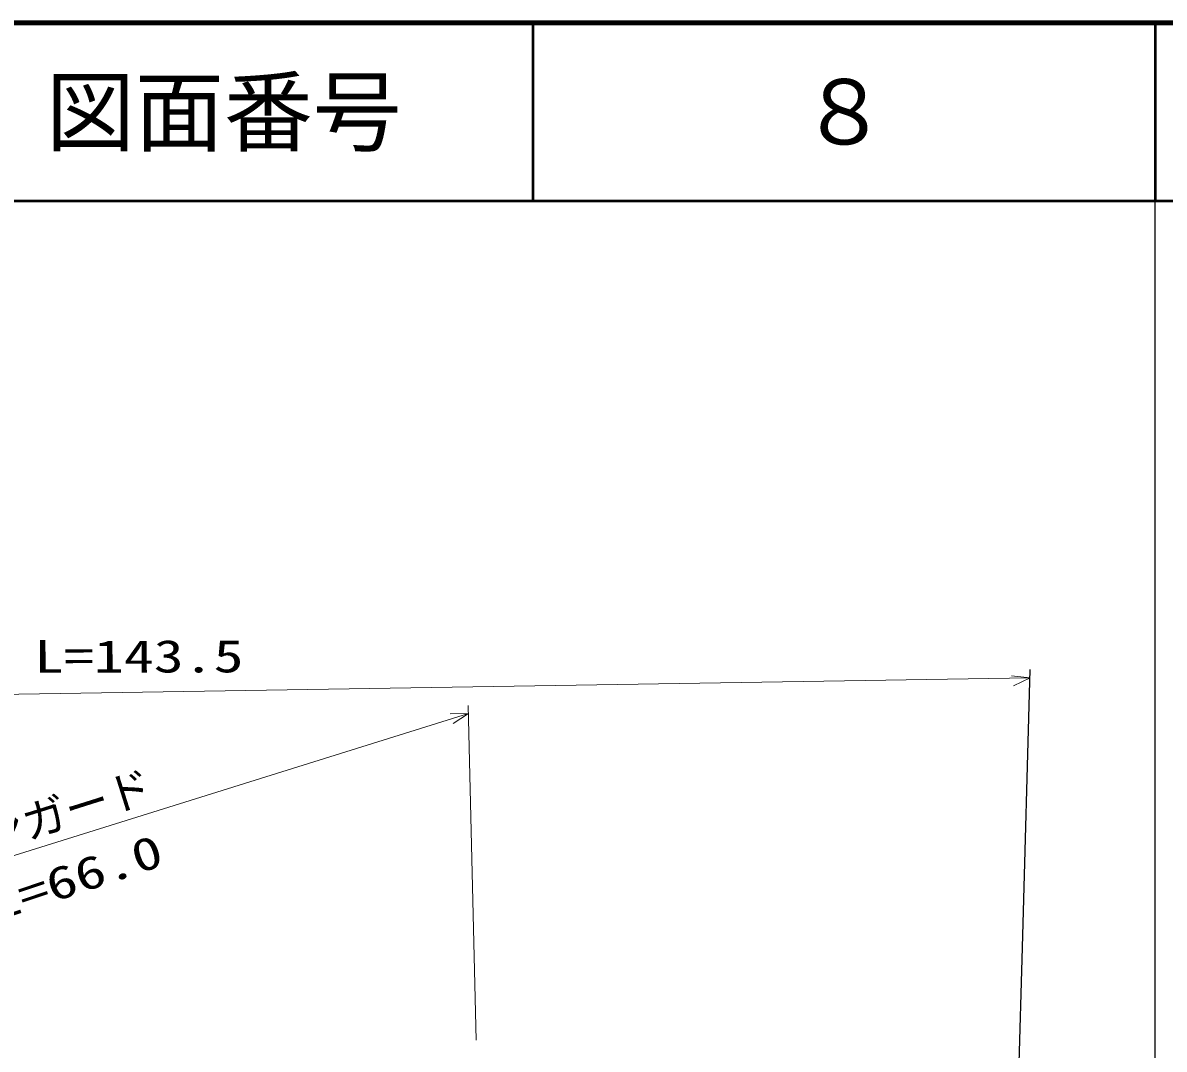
# Model space of a CAD drawing. Units: millimetres, scale not verified. Extents: x 40000 to 680000, y 20000 to 380000.
# Drawn here: x 515318 to 579500, y 322311 to 380000 of the extents above; entities that cross this region are included whole.
import ezdxf
from ezdxf.enums import TextEntityAlignment as Align

# ---------------------------------------------------------------- set-up
doc = ezdxf.new("R2010")
doc.units = ezdxf.units.MM
doc.header["$LTSCALE"] = 1000
for name, color, linetype, lineweight in [('M-BGD', 7, 'Continuous', 25), ('M-BGD-HTXT', 7, 'Continuous', 13), ('M-TTL', 2, 'Continuous', 140), ('M-TTL-BAND', 7, 'Continuous', 25), ('M-TTL-LINE', 7, 'Continuous', 50)]:
    doc.layers.add(name, color=color, linetype=linetype, lineweight=lineweight)
doc.layers.add('M-TTL-TXT', color=7, linetype='Continuous')
doc.styles.add('ＭＳ ゴシック', font='')
doc.styles.get('ＭＳ ゴシック').set_extended_font_data('MS Gothic')

msp = doc.modelspace()

# ---------------------------------------------------------------- linework, layer by layer
at = {"layer": 'M-BGD'}
for p, q in [((571525, 328024), (571970, 343645)), ((570648, 297181), (571525, 328024))]:
    msp.add_line(p, q, dxfattribs=at)
at = {"layer": 'M-BGD-HTXT'}
for p, q in [((571956, 343179), (512069, 342222)), ((540803, 322817), (540370, 341636)), ((495669, 327224), (540381, 341181))]:
    msp.add_line(p, q, dxfattribs=at)
for points in [[(570922, 343294), (571956, 343179), (571019, 342730)], [(539341, 341157), (540381, 341181), (539511, 340611)]]:
    msp.add_lwpolyline(points, dxfattribs=at)
at = {"layer": 'M-TTL'}
msp.add_line((680000, 380000), (40000, 380000), dxfattribs=at)
at = {"layer": 'M-TTL-BAND'}
msp.add_line((579000, 20000), (579000, 370000), dxfattribs=at)
at = {"layer": 'M-TTL-LINE'}
for p, q in [((543997, 380000), (543997, 370000)), ((579000, 380000), (579000, 370000)), ((40000, 370000), (680000, 370000))]:
    msp.add_line(p, q, dxfattribs=at)

# ---------------------------------------------------------------- texts
at = {"layer": 'M-BGD-HTXT', "style": 'ＭＳ ゴシック', "width": 1.35}
for s, rotation, p in [('L=143.5', 0.1, (515950, 342920)), ('L=66.0', 18.5, (513967, 328962))]:
    msp.add_text(s, height=1833, rotation=rotation, dxfattribs=at).set_placement(p, align=Align.BOTTOM_LEFT)
at = {"layer": 'M-BGD-HTXT', "style": 'ＭＳ ゴシック'}
msp.add_text('ストンガード', height=1833, rotation=17.5, dxfattribs=at).set_placement((508625, 331289), align=Align.BOTTOM_LEFT)
at = {"layer": 'M-TTL-TXT', "style": 'ＭＳ ゴシック'}
for s, p in [('図面番号', (526622, 375000)), ('８', (561497, 375000))]:
    msp.add_text(s, height=3666, dxfattribs=at).set_placement(p, align=Align.MIDDLE_CENTER)

doc.saveas('drawing.dxf')
